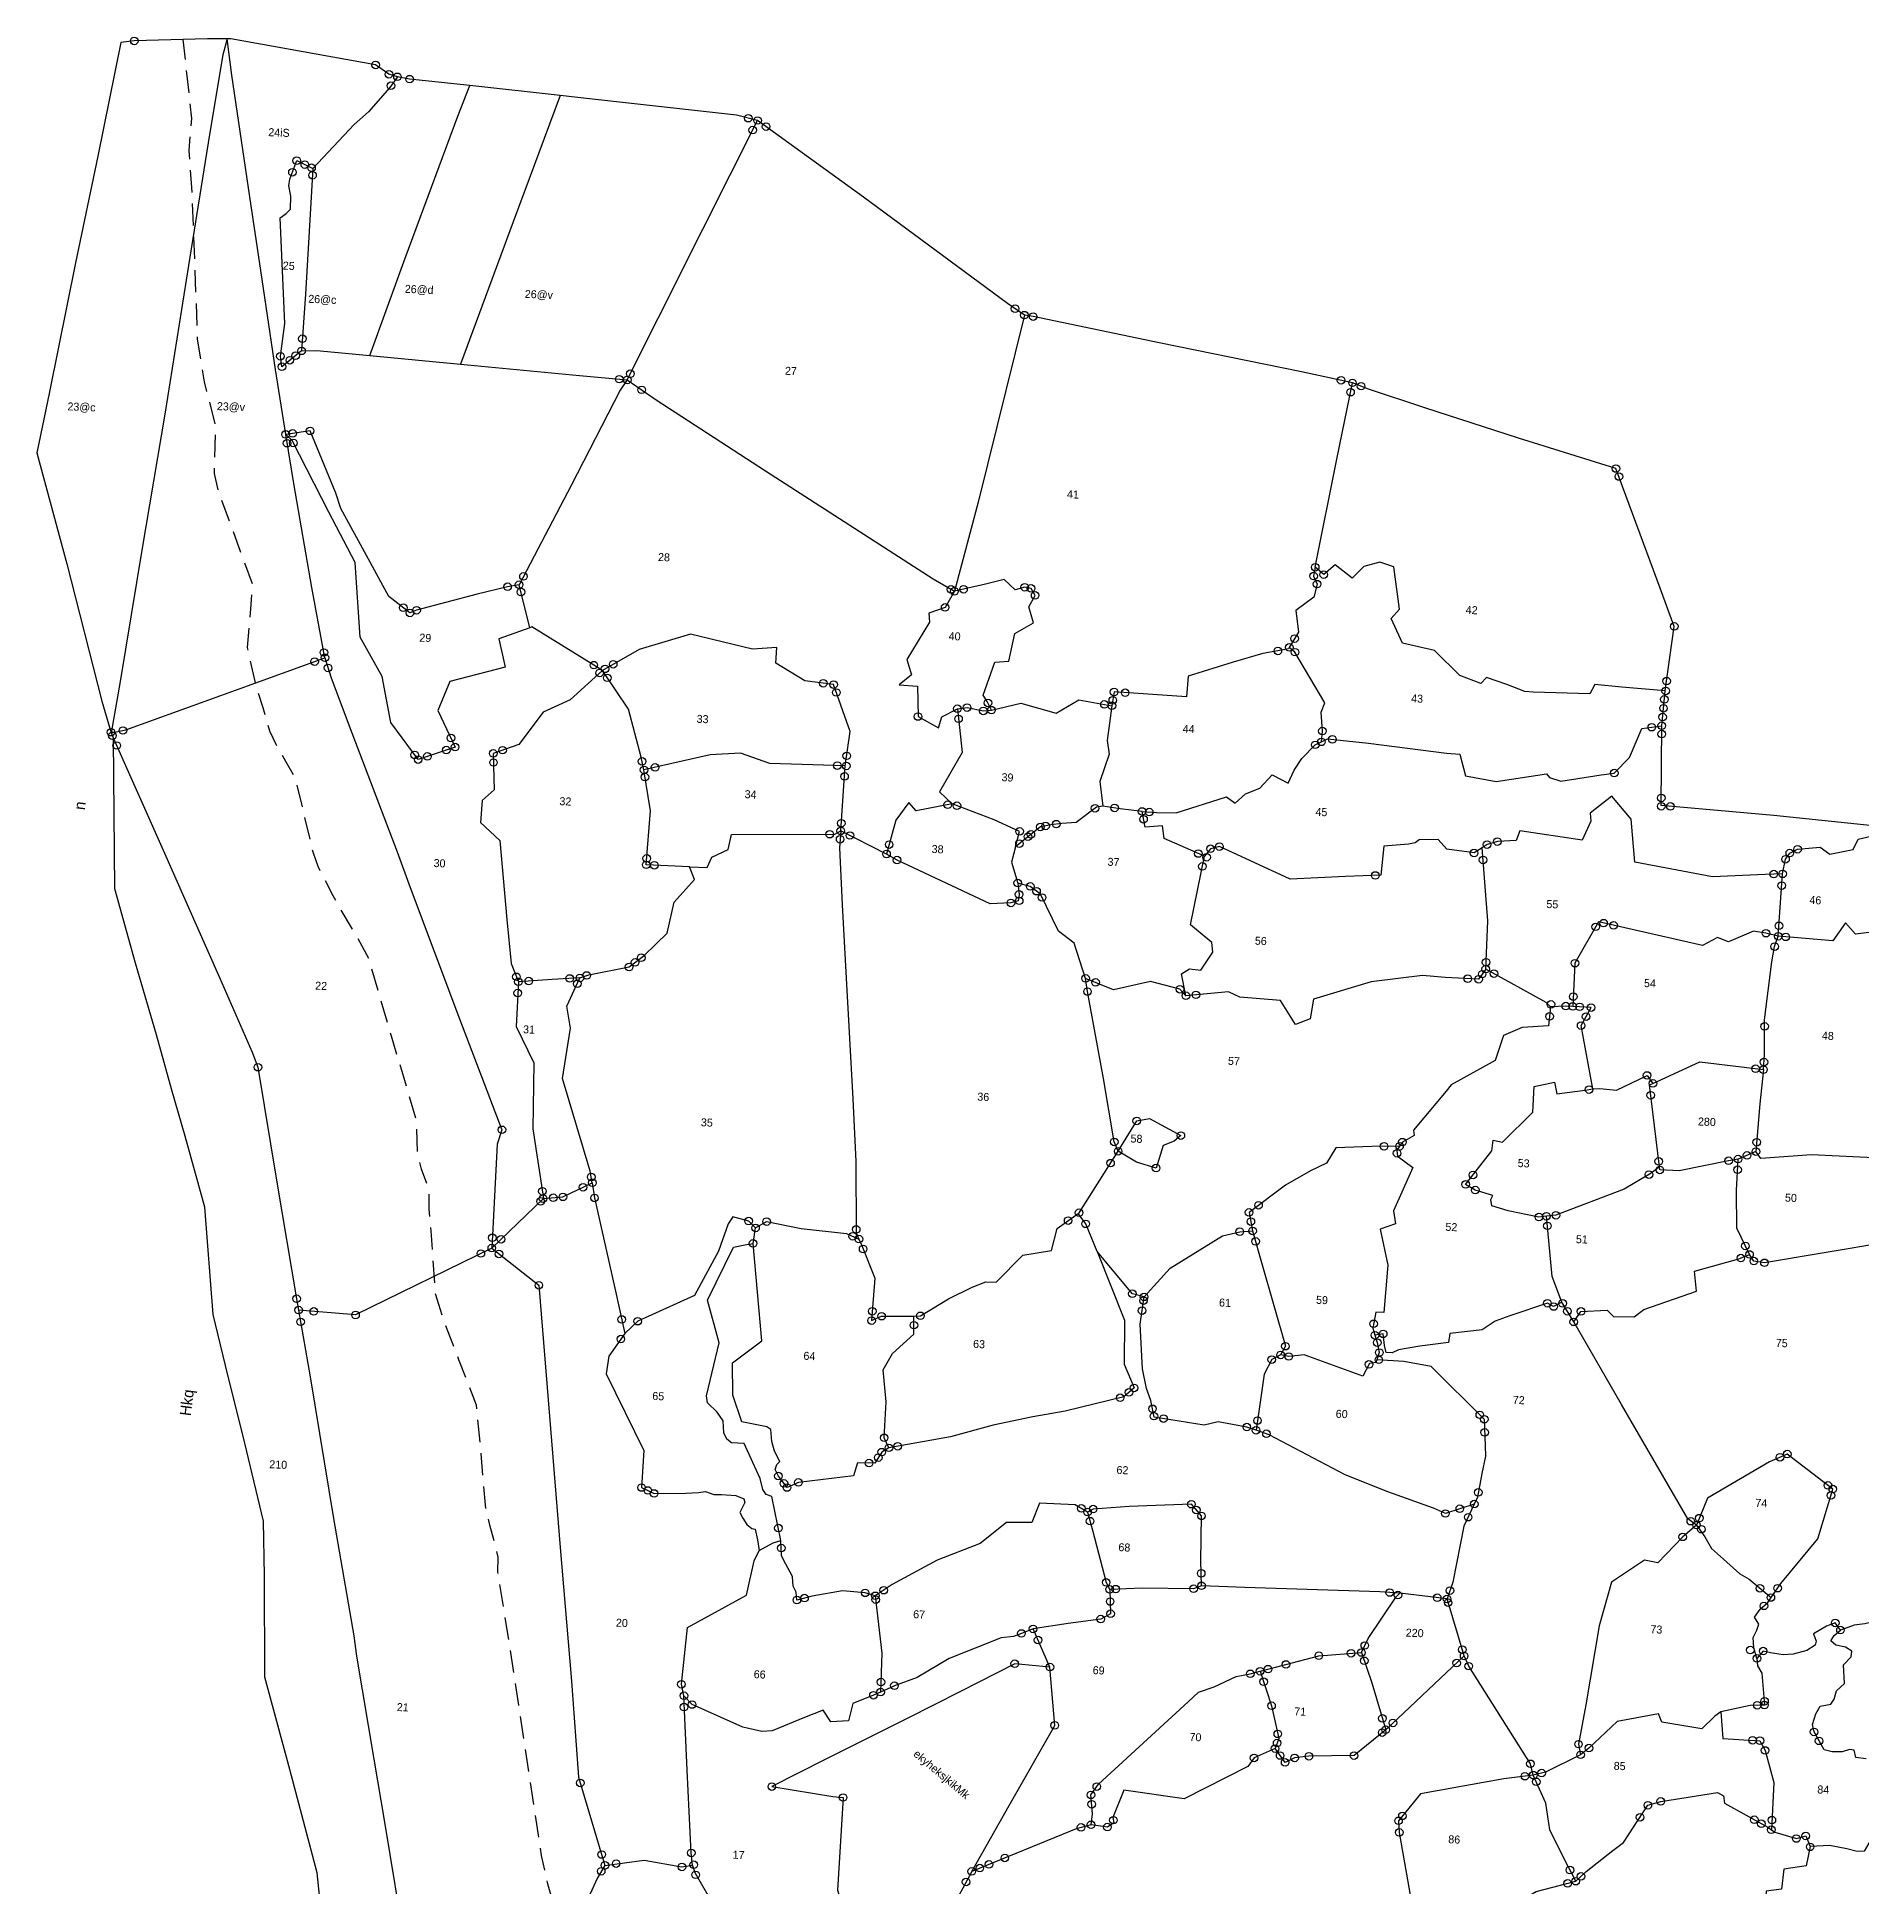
# Model space of a CAD drawing. Header units: metres. Extents: x 260179 to 264429, y 2217036 to 2221297.
# Drawn here: x 260330 to 261928, y 2219672 to 2221292 of the extents above; entities that cross this region are included whole.
import ezdxf
from ezdxf.enums import TextEntityAlignment as Align

# ---------------------------------------------------------------- set-up
doc = ezdxf.new("R2010")
doc.units = ezdxf.units.M
doc.header["$MEASUREMENT"] = 0
doc.linetypes.add('DASHED', pattern=[0.75, 0.5, -0.25])
for name, color, linetype in [('LINE_FOOTPATH', 1, 'DASHED'), ('POLY_PARCEL', 6, 'Continuous'), ('SYM_STONE', 1, 'Continuous'), ('TEXT_MAPIN', 7, 'Continuous'), ('TEXT_MAPOUT', 7, 'Continuous'), ('TEXT_PARCEL', 7, 'Continuous')]:
    doc.layers.add(name, color=color, linetype=linetype)
doc.styles.add('TEXT_MAP', font='', dxfattribs={"height": 2.5})
doc.styles.get('TEXT_MAP').set_extended_font_data('Kruti Dev 050')

# ---------------------------------------------------------------- blocks, each defined once
blk = doc.blocks.new('STONE')
blk.add_circle((0, 0), 0.851)
blk = doc.blocks.new('ERE')
at = {"layer": 'LINE_FOOTPATH', "ltscale": 10, "flags": 128}
blk.add_lwpolyline([(260932.47, 2219269.8), (260926.3, 2219282.54), (260923.73, 2219288.31), (260915.62, 2219300.65), (260911.24, 2219314.33), (260909.62, 2219320.4), (260903.05, 2219353.96), (260900.02, 2219369.42), (260897.12, 2219383.63), (260897.04, 2219387), (260894.87, 2219394.15), (260893.75, 2219397.84), (260892.22, 2219410.12), (260890.7, 2219420.96), (260886.28, 2219431), (260882.4, 2219440.13), (260880.39, 2219445.75), (260878.87, 2219459.71), (260878.22, 2219464.53), (260877.98, 2219468.95), (260876.13, 2219473.44), (260875.09, 2219476.89), (260874.45, 2219484.6), (260868.1, 2219503.06), (260862.29, 2219520.22), (260858.99, 2219525.68), (260853.61, 2219534.03), (260849.99, 2219540.45), (260848.79, 2219543.42), (260846.38, 2219552.01), (260844.01, 2219560.11), (260841.76, 2219563.8), (260839.51, 2219567.33), (260837.82, 2219570.46), (260836.13, 2219575.6), (260834.52, 2219579.94), (260832.03, 2219589.01), (260832.44, 2219598.72), (260832.6, 2219603.14), (260824, 2219624.01), (260822.95, 2219627.78), (260822.79, 2219638.54), (260819.82, 2219648.33), (260817.89, 2219657.81), (260816.69, 2219673.22), (260815.14, 2219691.88), (260814.18, 2219700.15), (260814.5, 2219707.38), (260811.77, 2219725.04)], dxfattribs=at)
at = {"layer": 'POLY_PARCEL', "ltscale": 10, "flags": 128}
for points in [[(260821.66, 2219725.6), (260817.23, 2219725.44), (260800.8, 2219724.23), (260797.79, 2219723.77), (260793.72, 2219698.01), (260789.74, 2219673.81), (260785.13, 2219644.57), (260782.86, 2219630.76), (260790.61, 2219606.07), (260799.83, 2219575.57), (260802.17, 2219568.56)], [(260821.66, 2219725.6), (260820.86, 2219721.94), (260818.59, 2219703.91), (260815.11, 2219674.31), (260811.27, 2219641.15), (260807.36, 2219609.92), (260803.74, 2219580.17), (260802.17, 2219568.56)], [(260860.3, 2219718.68), (260858.35, 2219719.17), (260855.28, 2219721.15), (260822.51, 2219725.64), (260821.66, 2219725.6)], [(260838.58, 2219637.26), (260835.67, 2219651.74), (260831.4, 2219673.89), (260828.28, 2219690.29), (260823.06, 2219717.47), (260821.66, 2219725.6)], [(260860.3, 2219718.68), (260858.67, 2219716.24), (260854.1, 2219710.56), (260851.02, 2219707.56), (260842.18, 2219697.31)], [(260876.65, 2219717.43), (260863.04, 2219718.27), (260860.3, 2219718.68)], [(260856.71, 2219655.76), (260863.78, 2219678.03), (260874.26, 2219710.39), (260876.65, 2219717.43)], [(260897.07, 2219716.04), (260876.65, 2219717.43)], [(260897.07, 2219716.04), (260887.71, 2219687.2), (260877.23, 2219654.69)], [(260941.64, 2219712.29), (260936.82, 2219713.28), (260903.69, 2219715.53), (260897.07, 2219716.04)], [(260914.82, 2219652.75), (260921.2, 2219666.92), (260930.34, 2219687.37), (260941.64, 2219712.29)], [(261003.47, 2219671.1), (260999.58, 2219673.53), (260966.15, 2219696.07), (260941.64, 2219712.29)], [(260841.36, 2219656.19), (260837.09, 2219652.44), (260836.65, 2219654.77), (260837.3, 2219662.18), (260835.26, 2219685.84), (260836.62, 2219686.91), (260837.5, 2219687.94), (260837.5, 2219690.81), (260836.89, 2219693.14), (260837.08, 2219694.63), (260838.47, 2219698.88), (260840.31, 2219698.07), (260842.18, 2219697.31)], [(260842.18, 2219697.31), (260841.67, 2219668.98), (260841.36, 2219656.19)], [(261003.47, 2219671.1), (260994.82, 2219628.62), (260990.35, 2219608.37)], [(261077.84, 2219659.02), (261066.31, 2219661.01), (261033.99, 2219666.19), (261005.44, 2219670.86), (261003.47, 2219671.1)], [(260841.36, 2219656.19), (260844.77, 2219656.4), (260856.71, 2219655.76)], [(260856.71, 2219655.76), (260877.23, 2219654.69)], [(261071.21, 2219617.2), (261075.05, 2219641.7), (261077.84, 2219659.02)], [(261148.91, 2219615.77), (261137.86, 2219642.26), (261115.7, 2219648.15), (261094.33, 2219654.08), (261081.52, 2219657.74), (261077.84, 2219659.02)], [(260877.23, 2219654.69), (260904.04, 2219653.31), (260914.82, 2219652.75)], [(260914.82, 2219652.75), (260913.35, 2219650.41), (260903.21, 2219628.52), (260892.46, 2219605.72)], [(260914.82, 2219652.75), (260921.49, 2219648.58), (260946.75, 2219633.68), (260985.48, 2219610.95), (260990.35, 2219608.37)], [(260892.46, 2219605.72), (260889.89, 2219605.16), (260883.1, 2219603.18), (260869.68, 2219598.99), (260868.21, 2219598.33), (260863.29, 2219601.85), (260858.4, 2219609.99), (260851.67, 2219621.17), (260850.42, 2219624.55), (260844.02, 2219638.29), (260838.58, 2219637.26)], [(260849.53, 2219587.44), (260845.93, 2219603.12), (260840.94, 2219625.84), (260838.58, 2219637.26)], [(260895.29, 2219596.16), (260888.41, 2219593.36), (260890.14, 2219587.07), (260877.79, 2219583.33), (260875.44, 2219576.65), (260879.63, 2219568.63), (260871.45, 2219565.46), (260864.92, 2219573.53), (260862.58, 2219583.82), (260857.27, 2219592.39), (260855.38, 2219609.16), (260849.05, 2219620.24), (260840.1, 2219635.93), (260838.58, 2219637.26)], [(261151.05, 2219592.78), (261141.27, 2219593.2), (261135.16, 2219593.56), (261134.17, 2219591.36), (261121.39, 2219591.22), (261119.47, 2219591.29), (261115.36, 2219592.71), (261110.74, 2219594.05), (261109.54, 2219592.64), (261104.71, 2219594.27), (261098.83, 2219599.68), (261091.52, 2219600.96), (261088.75, 2219606.42), (261090.52, 2219608.62), (261088.89, 2219618.05), (261085.7, 2219618.98), (261082.15, 2219617.84), (261079.59, 2219615.08), (261075.69, 2219617.98), (261073.2, 2219615.64), (261071.21, 2219617.2)], [(261071.21, 2219617.2), (261070.93, 2219615.22), (261071.78, 2219613.44), (261071.21, 2219610.46), (261067.24, 2219607.34), (261068.09, 2219602.45), (261066.14, 2219598.95)], [(261151.05, 2219592.78), (261152.48, 2219607.35), (261148.91, 2219615.77)], [(260999.82, 2219582.03), (260998.77, 2219583.96), (260997.78, 2219585.28), (261000.09, 2219592.81), (261003.29, 2219593.19), (261004.36, 2219599.44), (261008.43, 2219602.08), (261007.27, 2219605.59), (261008.54, 2219608.23), (261007.55, 2219609.77), (261006.12, 2219609.94), (261003.97, 2219609.28), (261001.44, 2219611.48), (260996.98, 2219610.21), (260990.35, 2219608.37)], [(260895.29, 2219596.16), (260892.46, 2219605.72)], [(260990.35, 2219608.37), (260988.43, 2219604.68), (260984.8, 2219603.25), (260985.07, 2219601.22), (260980.34, 2219592.59), (260981.49, 2219589.18), (260978.85, 2219586.87), (260982.98, 2219586.71), (260983.37, 2219579.89), (260988.1, 2219577.58), (260988.76, 2219580.05), (260992.16, 2219582.02)], [(261066.14, 2219598.95), (261065.96, 2219598.62), (261063.62, 2219598.05), (261060.28, 2219597.34), (261053.71, 2219595.07), (261043.7, 2219591.53), (261043.49, 2219586.85), (261027.2, 2219587.27), (261026.84, 2219584.15)], [(261074.28, 2219578.04), (261074.38, 2219580.48), (261073.93, 2219584.74), (261074.64, 2219586.81), (261067.48, 2219597.94), (261066.14, 2219598.95)], [(260912, 2219587.25), (260895.73, 2219596.34), (260895.29, 2219596.16)], [(260967.49, 2219568.11), (260968.26, 2219575.86), (260964.09, 2219586.26), (260957.63, 2219586.83), (260950.88, 2219590.56), (260950.95, 2219594.08), (260945.57, 2219593.43), (260931.49, 2219596.23), (260920.04, 2219592.28), (260912, 2219587.25)], [(261150.6, 2219584.9), (261151.05, 2219592.78)], [(260802.17, 2219568.56), (260805.49, 2219569.34), (260829.94, 2219579.42), (260849.53, 2219587.44)], [(260849.53, 2219587.44), (260851.15, 2219582.97), (260856.3, 2219570.83), (260867.6, 2219544.56), (260870.89, 2219536.62), (260883.18, 2219507.59), (260893.79, 2219483.07), (260892.86, 2219479.82), (260892.65, 2219456.39)], [(260912, 2219587.25), (260905.02, 2219580.31), (260899.06, 2219577.28), (260893.94, 2219569.79), (260888.27, 2219567.57), (260888.84, 2219559.39), (260886.25, 2219556.88), (260886.04, 2219551.93), (260890.56, 2219548.06), (260892.93, 2219530.34), (260894.3, 2219520.51), (260896.08, 2219516.48)], [(260922.27, 2219565.27), (260921.55, 2219568.11), (260918.21, 2219578.75), (260912, 2219587.25)], [(260999.82, 2219582.03), (261006.38, 2219583.86), (261014.41, 2219581.95), (261019.38, 2219585.21), (261026.84, 2219584.15)], [(261074.28, 2219578.04), (261075.64, 2219578.78), (261084.83, 2219578.19), (261102.52, 2219576.72), (261105.5, 2219576.58), (261106.98, 2219571.75), (261113.93, 2219570.81), (261125.19, 2219572.99), (261125.84, 2219572.17), (261128.43, 2219571.46), (261137.43, 2219573.29), (261140.38, 2219573.82), (261143.68, 2219577.47), (261146.16, 2219584.07), (261150.6, 2219584.9)], [(261204.74, 2219563.75), (261200.46, 2219564.33), (261176.66, 2219565.82), (261151.25, 2219566.96), (261150.6, 2219584.9)], [(260992.16, 2219582.02), (260993.65, 2219572.21), (260988.93, 2219563.21), (260991.88, 2219560.58)], [(260992.16, 2219582.02), (260994.32, 2219582.36), (260998, 2219581.76), (260999.82, 2219582.03)], [(261026.84, 2219584.15), (261026.13, 2219576.34), (261026.7, 2219573.29), (261024.85, 2219567.04), (261025.78, 2219561.5)], [(261034.62, 2219560.69), (261037.86, 2219560.58), (261042.28, 2219560.69), (261053.5, 2219564.79), (261055.5, 2219563.44), (261057.74, 2219565.62), (261060.87, 2219567.03), (261063.52, 2219570.15), (261067.23, 2219568.44), (261068.41, 2219571.45), (261070, 2219574.1), (261072.93, 2219577.31), (261074.28, 2219578.04)], [(260802.17, 2219568.56), (260802.81, 2219567.26)], [(260967.49, 2219568.11), (260950.51, 2219567.96), (260943.83, 2219569.95), (260937.01, 2219569.31), (260922.27, 2219565.27)], [(260967.1, 2219553.46), (260967.49, 2219568.11)], [(261179.17, 2219552.77), (261175.24, 2219552.49), (261163.45, 2219551.43), (261145.82, 2219553.96), (261144.64, 2219563.62), (261140.02, 2219568.59), (261135.37, 2219564.59), (261135.6, 2219562.76), (261133.83, 2219558.46), (261119.69, 2219559.94), (261118.95, 2219557.7), (261114.76, 2219557.29), (261112.47, 2219556.52), (261111.4, 2219555.77)], [(260862.87, 2219290.82), (260861.87, 2219297.16), (260859.33, 2219314.31), (260852.22, 2219337.31), (260845.74, 2219357.8), (260844.67, 2219380.55), (260843.94, 2219392.83), (260839, 2219410.19), (260833.95, 2219427.47), (260830.68, 2219438.82), (260827.74, 2219462.84), (260822.66, 2219478.59), (260819.24, 2219488.85), (260815.23, 2219501.13), (260809.88, 2219517.01), (260804.53, 2219533.54), (260802.81, 2219567.26)], [(260802.81, 2219567.26), (260815.36, 2219542.03), (260823.14, 2219526.21), (260828.88, 2219514.6), (260836.91, 2219498.11), (260838.38, 2219494.81), (260843.72, 2219469.18), (260849.26, 2219443.15), (260849.82, 2219440.63)], [(260933.42, 2219543.91), (260923.72, 2219543.98), (260924.13, 2219556.13), (260922.27, 2219565.27)], [(261179.17, 2219552.77), (261179.69, 2219556.07), (261180.59, 2219557.5), (261182.3, 2219558.44), (261187.36, 2219559.09), (261189.63, 2219557.66), (261194.82, 2219558.89), (261195.79, 2219561.29), (261202.27, 2219563.04), (261204.74, 2219563.75)], [(260991.88, 2219560.58), (260983.82, 2219558.66), (260982.11, 2219560.51), (260979.41, 2219556.39), (260977.61, 2219548.7)], [(261006.51, 2219551.56), (261007.3, 2219555.04), (261001.48, 2219557.38), (260991.88, 2219560.58)], [(261025.78, 2219561.5), (261024.36, 2219561.22), (261019.95, 2219557.6), (261016.68, 2219557.24), (261014.27, 2219556.82), (261011.92, 2219556.25), (261009.86, 2219554.47), (261006.51, 2219551.56)], [(261034.62, 2219560.69), (261029.67, 2219561.11), (261025.78, 2219561.5)], [(261049.06, 2219551.21), (261044.76, 2219552.92), (261039.87, 2219554.8), (261039.34, 2219557.63), (261035.44, 2219557.22), (261034.62, 2219560.69)], [(261111.4, 2219555.77), (261109.64, 2219554.52), (261103.51, 2219555.11), (261101.44, 2219557.23), (261097.2, 2219556.99), (261096.29, 2219556.23), (261094.81, 2219555.87), (261089.27, 2219555.23), (261088.92, 2219548.63), (261080.96, 2219547.98), (261068.55, 2219546.92), (261052.34, 2219553.52), (261050.36, 2219552.98), (261049.06, 2219551.21)], [(261113.36, 2219528.55), (261113.36, 2219539.39), (261111.4, 2219555.77)], [(260933.42, 2219543.91), (260937.4, 2219543.99), (260938.36, 2219546.31), (260941.98, 2219548.22), (260942.59, 2219551.64), (260965.83, 2219552.66), (260967.1, 2219553.46)], [(260967.1, 2219553.46), (260966.99, 2219549.66), (260968.15, 2219536.89), (260969.72, 2219520.44), (260972.35, 2219493.34), (260973.65, 2219479.28), (260974.4, 2219463.31), (260975.08, 2219461.91)], [(260977.61, 2219548.7), (260967.1, 2219553.46)], [(261006.51, 2219551.56), (261005.77, 2219548.05), (261007.37, 2219543.43)], [(261046.23, 2219519.71), (261045.04, 2219524.57), (261046.8, 2219525.82), (261049.34, 2219525.59), (261051.84, 2219529.77), (261051.55, 2219531.92), (261046.61, 2219535.65), (261049.06, 2219551.21)], [(261178.78, 2219538.71), (261179.17, 2219552.77)], [(261007.37, 2219543.43), (261007.77, 2219540.88), (261007.66, 2219539.43), (261006.02, 2219538.9), (261001.38, 2219538.49), (260980.04, 2219547.43), (260977.61, 2219548.7)], [(261217.06, 2219550.44), (261214.53, 2219548.95), (261211.23, 2219547.33), (261201.37, 2219544.09), (261201.57, 2219540.79), (261196.12, 2219539.94), (261193.79, 2219542.34), (261191.13, 2219538.2), (261178.78, 2219538.71)], [(260909.88, 2219517.93), (260911.86, 2219518.75), (260920.82, 2219520.86), (260924.1, 2219523.6), (260929.08, 2219528.85), (260930.31, 2219535.88), (260934.72, 2219541.18), (260933.42, 2219543.91)], [(261023.54, 2219522.64), (261020.65, 2219530.42), (261016.98, 2219533.03), (261012.59, 2219541.14), (261010.23, 2219542.78), (261007.37, 2219543.43)], [(261178.78, 2219538.71), (261175.98, 2219539.28), (261173.17, 2219539.61), (261167.67, 2219536.99), (261165.12, 2219537.84), (261161.85, 2219535.88), (261138.27, 2219540.2), (261133.36, 2219530.72), (261133.27, 2219520.98)], [(261176.73, 2219508.59), (261176.83, 2219512.02), (261176.51, 2219519.8), (261177.62, 2219532.88), (261178.08, 2219536.34), (261178.78, 2219538.71)], [(261113.36, 2219528.55), (261111.85, 2219526.19), (261104.33, 2219526.26), (261099.23, 2219526.52), (261087.74, 2219524.56), (261074.91, 2219520.12), (261074.4, 2219515.71)], [(261128.3, 2219520.67), (261127.23, 2219521.62), (261113.36, 2219528.55)], [(261032.49, 2219484.12), (261031.53, 2219486.17), (261028.52, 2219500.3), (261024.08, 2219519.69), (261023.54, 2219522.64)], [(261046.23, 2219519.71), (261044.83, 2219521.09), (261038.16, 2219522.53), (261029.93, 2219520.37), (261023.54, 2219522.64)], [(260909.88, 2219517.93), (260903.63, 2219517.35), (260896.08, 2219516.48)], [(260914.62, 2219472.02), (260914.04, 2219474.6), (260906.93, 2219495.19), (260908.23, 2219506.59), (260907.22, 2219511.47), (260909.88, 2219517.93)], [(261074.4, 2219515.71), (261071.14, 2219514.28), (261067.51, 2219519.54), (261058.4, 2219519.93), (261055.74, 2219520.95), (261046.23, 2219519.71)], [(261128.3, 2219520.67), (261128.02, 2219516.36), (261122.11, 2219515.74), (261117.97, 2219513.81), (261116.38, 2219508.08), (261106.69, 2219502.23), (261105.61, 2219500.76), (261098.63, 2219491.68), (261098.85, 2219490.49), (261096.28, 2219488.87), (261095.68, 2219487.9)], [(261133.27, 2219520.98), (261131.71, 2219521.01), (261128.3, 2219520.67)], [(261138.6, 2219502.66), (261135.34, 2219516.76), (261137.39, 2219520.9), (261134.83, 2219520.96), (261133.27, 2219520.98)], [(260896.08, 2219516.48), (260896.02, 2219506.38), (260900.33, 2219498.42), (260900.76, 2219483.57), (260903.8, 2219468.02)], [(261152.03, 2219504.46), (261162.34, 2219509.72), (261176.73, 2219508.59)], [(261138.6, 2219502.66), (261140.13, 2219502.78), (261143.88, 2219502.55), (261150.64, 2219506.18), (261152.03, 2219504.46)], [(261176.73, 2219508.59), (261176.26, 2219500.86), (261175.82, 2219490.1)], [(261129.36, 2219473.59), (261127.68, 2219473.34), (261120.7, 2219474.47), (261116.95, 2219475.44), (261116.67, 2219476.85), (261117.12, 2219477.76), (261113.11, 2219478.79), (261110.9, 2219479.98), (261116.46, 2219487.75), (261116.69, 2219490.14), (261118.81, 2219489.82), (261125.29, 2219496.86), (261125.4, 2219502.65), (261129.89, 2219503.78), (261130.51, 2219501.17), (261136.89, 2219502.27), (261138.6, 2219502.66)], [(261154.28, 2219485.76), (261151.27, 2219504.07), (261152.03, 2219504.46)], [(261222.98, 2219497.62), (261218.48, 2219498.46), (261204.51, 2219493.97), (261203.89, 2219489.82), (261188.37, 2219489.94), (261177, 2219488.59), (261175.82, 2219490.1)], [(261175.82, 2219490.1), (261171.89, 2219488.25)], [(261095.68, 2219487.9), (261089.45, 2219487.63), (261081.37, 2219486.96), (261079.41, 2219483.42), (261075.87, 2219481.54), (261070.44, 2219478.08), (261062.5, 2219471.63), (261063.47, 2219467.49)], [(261095.68, 2219487.9), (261095.09, 2219486.94), (261095.31, 2219485.69), (261098.84, 2219483.25), (261094.97, 2219473.32), (261095.54, 2219470.48), (261092.13, 2219469.07), (261094.18, 2219461.06), (261093.72, 2219450.4), (261091.96, 2219450.4), (261091.4, 2219446.82), (261091.96, 2219445.21)], [(261154.28, 2219485.76), (261152.5, 2219484.23), (261146.54, 2219480.43), (261131.49, 2219473.9), (261129.36, 2219473.59)], [(261171.89, 2219488.25), (261169.76, 2219487.8), (261158.73, 2219485.06), (261154.4, 2219485.06), (261154.28, 2219485.76)], [(261175.36, 2219466.93), (261172.26, 2219472.69), (261171.84, 2219481.16), (261171.89, 2219488.25)], [(261024.09, 2219469.77), (261024.29, 2219469.92), (261032.49, 2219484.12)], [(261133.65, 2219454.42), (261131.21, 2219460.13), (261130.13, 2219468.08), (261129.36, 2219473.59)], [(261233.29, 2219475.39), (261231.73, 2219474.09), (261228.12, 2219471.05), (261227.23, 2219471), (261226.01, 2219471.99), (261222.41, 2219469.32), (261221, 2219468.57), (261219.78, 2219469.04), (261217.35, 2219468.48), (261214.3, 2219467.92), (261211.94, 2219467.78), (261209.55, 2219468.34), (261206.51, 2219468.99), (261204.96, 2219470.72), (261178.8, 2219465.2), (261176.39, 2219465.48), (261175.36, 2219466.93)], [(260903.8, 2219468.02), (260892.65, 2219456.39)], [(260903.8, 2219468.02), (260908.15, 2219468.58), (260914.62, 2219472.02)], [(260914.62, 2219472.02), (260915.25, 2219468.63), (260920.71, 2219448.57), (260923.34, 2219438.48)], [(260988.16, 2219445.1), (260989.62, 2219445.26), (260995.79, 2219449.31), (261000.96, 2219452.2), (261004.03, 2219453.5), (261006.35, 2219453.57), (261012.09, 2219459.85), (261018.45, 2219461.21), (261019.54, 2219466.2), (261024.09, 2219469.77)], [(261028.73, 2219461.39), (261025.88, 2219467.49), (261024.09, 2219469.77)], [(260951.73, 2219463.42), (260950.12, 2219464.9), (260946.55, 2219465.7), (260945.55, 2219464.09), (260943.6, 2219457.85), (260938.62, 2219447.7), (260926.15, 2219441.35), (260923.34, 2219438.48)], [(260951.73, 2219463.42), (260954.15, 2219464.97), (260961.97, 2219463.77), (260972.24, 2219463.07), (260975.08, 2219461.91)], [(261039.69, 2219451.64), (261045.26, 2219458.33), (261056.71, 2219466.07), (261060.57, 2219467.2), (261063.47, 2219467.49)], [(261063.47, 2219467.49), (261065.97, 2219459.94), (261071.93, 2219441.9), (261070.92, 2219439.9)], [(261136.49, 2219450.11), (261138.03, 2219452.53), (261143.89, 2219453.06), (261145.42, 2219451.67), (261150.01, 2219451.8), (261152.14, 2219453.59), (261163.79, 2219458.18), (261163.12, 2219462.64), (261172.98, 2219465.83), (261175.36, 2219466.93)], [(260960.41, 2219393.47), (260957.93, 2219403.27), (260956.65, 2219403.6), (260955.82, 2219404.76), (260955.15, 2219407.18), (260953.35, 2219410.73), (260951.26, 2219414.9), (260948.37, 2219414.9), (260947.3, 2219415.7), (260946.55, 2219417.08), (260946.29, 2219419.76), (260944.87, 2219421.64), (260942.59, 2219423.66), (260942.32, 2219425.27), (260944.67, 2219437.29), (260941.65, 2219446.76), (260946.96, 2219458.92), (260949.51, 2219459.52), (260951.33, 2219459.93)], [(260983.79, 2219415.29), (260982.23, 2219414.25), (260980.77, 2219411.7), (260976.91, 2219411.6), (260976.13, 2219408.63), (260963.77, 2219406.65), (260961.27, 2219405.4), (260959.23, 2219407.9), (260958.45, 2219409.36), (260958.76, 2219410.45), (260959.39, 2219411.18), (260958.14, 2219413.47), (260957.41, 2219415.56), (260957.1, 2219418.32), (260956.13, 2219418.82), (260950.5, 2219419.71), (260948.2, 2219425.65), (260947.84, 2219432.89), (260954.25, 2219438.1), (260951.33, 2219459.93)], [(260951.33, 2219459.93), (260951.73, 2219463.42)], [(260975.08, 2219461.91), (260975.76, 2219460.51), (260978.98, 2219453.27), (260978.7, 2219443.71), (260980.89, 2219444.8), (260988.16, 2219445.1)], [(261028.73, 2219461.39), (261035.51, 2219446.2), (261035.89, 2219436.34), (261038.31, 2219431.08), (261036.1, 2219428.97), (261023.04, 2219425.18), (261015.87, 2219423.6), (261007.02, 2219421.39), (260997.54, 2219418.34), (260983.79, 2219415.29)], [(261039.69, 2219451.64), (261037.05, 2219452.23), (261028.73, 2219461.39)], [(260892.65, 2219456.39), (260862.66, 2219440.06), (260849.82, 2219440.63)], [(260892.65, 2219456.39), (260903.57, 2219448.48), (260907.23, 2219419.15), (260910.86, 2219389.73), (260914.69, 2219359.85), (260917.18, 2219338.35), (260923.94, 2219318.77)], [(261066.15, 2219422.72), (261064.03, 2219423.36), (261057.52, 2219424.3), (261054.39, 2219423.4), (261043.12, 2219424.7), (261042.21, 2219428.45), (261041.13, 2219431.06), (261040.05, 2219435.48), (261039.07, 2219445.45), (261039.69, 2219451.64)], [(261133.65, 2219454.42), (261131.84, 2219453.37), (261130.4, 2219454.05), (261122.05, 2219450.84), (261118.84, 2219449.49), (261115.97, 2219447.47), (261108.79, 2219446.29), (261108.54, 2219444.26), (261102.12, 2219443.17), (261097.37, 2219442.19), (261095.96, 2219441.4), (261094.62, 2219441.45), (261094.21, 2219442.98), (261093.79, 2219445.6), (261091.96, 2219445.21)], [(261136.49, 2219450.11), (261133.65, 2219454.42)], [(261166.02, 2219405.61), (261163.98, 2219406.95), (261148.01, 2219432.02), (261136.49, 2219450.11)], [(260983.79, 2219415.29), (260982.63, 2219417.5), (260982.74, 2219425.6), (260981.79, 2219432.76), (260983.69, 2219436.55), (260988.32, 2219441.08), (260988.16, 2219445.1)], [(261091.96, 2219445.21), (261092.53, 2219443.59), (261093.1, 2219441.38), (261092.61, 2219439.74)], [(260849.82, 2219440.63), (260853.07, 2219425.73), (260859.65, 2219394.1), (260865.33, 2219367.94), (260866.13, 2219363.4), (260871.01, 2219340.45), (260874.02, 2219326.36), (260879.96, 2219297.93), (260881.31, 2219291.62)], [(261070.92, 2219439.9), (261068.99, 2219438.77), (261067.45, 2219435.43), (261066.15, 2219422.72)], [(261092.61, 2219439.74), (261092.42, 2219439.11), (261091, 2219438.82), (261089.63, 2219435.87), (261076.23, 2219440.13), (261072.79, 2219439.62), (261070.92, 2219439.9)], [(261104.86, 2219438.75), (261098.68, 2219439.61), (261092.61, 2219439.74)], [(260923.34, 2219438.48), (260919.97, 2219433.23), (260919.57, 2219429.26), (260928.71, 2219412.34), (260928.57, 2219404.01), (260931.46, 2219402.8), (260938.56, 2219403.13), (260941.45, 2219403.46), (260943, 2219403.73), (260944.88, 2219403.13), (260946.63, 2219403.19), (260949.86, 2219403.13), (260951.67, 2219402.46), (260951.94, 2219401.65), (260951.34, 2219400.24), (260950.87, 2219399.37), (260951.6, 2219398.09), (260952.61, 2219396.68), (260953.76, 2219395.87), (260954.5, 2219395.74), (260955.1, 2219393.39), (260955.63, 2219390.99)], [(261104.86, 2219438.75), (261117.31, 2219427.39), (261117.75, 2219421.45), (261117.93, 2219419.06), (261117.31, 2219415.17), (261116.51, 2219409.77), (261115.87, 2219408.22)], [(261115.87, 2219408.22), (261109.48, 2219405.83), (261106.73, 2219406.89), (261096.36, 2219410.17), (261086.62, 2219413.53), (261069.16, 2219421.86), (261066.15, 2219422.72)], [(261183.46, 2219390.02), (261185.54, 2219393.3), (261193.39, 2219403.68), (261196.31, 2219415.02), (261185.74, 2219422.43), (261181.84, 2219420.51), (261168.21, 2219411.75), (261166.02, 2219405.61)], [(261115.87, 2219408.22), (261113.76, 2219403.13), (261111.81, 2219390.47), (261110.67, 2219386.64)], [(261166.02, 2219405.61), (261163.05, 2219402.84), (261157.67, 2219396.73), (261154.64, 2219397.22), (261147.47, 2219391.97), (261145.12, 2219382.02), (261142.83, 2219364.17), (261141.59, 2219355.27), (261142.15, 2219352.89)], [(261166.02, 2219405.61), (261168.03, 2219403.07), (261169.58, 2219400.48), (261172.42, 2219398.19), (261176.19, 2219395.04), (261178.36, 2219393.99), (261183.46, 2219390.02)], [(261029.05, 2219402.75), (261026.22, 2219404.27), (261018.18, 2219404.27), (261016.62, 2219399.86), (261010.9, 2219399.64), (261005.25, 2219394.65), (260995.69, 2219390.52), (260985.84, 2219384.59), (260982.14, 2219381.91)], [(261055.36, 2219387.27), (261054.98, 2219392.84), (261054.69, 2219402.97), (261052.3, 2219405.5), (261038.32, 2219404.42), (261030.28, 2219403.48), (261029.05, 2219402.75)], [(261029.05, 2219402.75), (261030.35, 2219398.7), (261033.9, 2219387.12), (261034.76, 2219385.59)], [(260955.63, 2219390.99), (260958.72, 2219392.87), (260960.41, 2219393.47)], [(260982.14, 2219381.91), (260979.84, 2219382.47), (260974.7, 2219382.68), (260967.97, 2219381.24), (260964.56, 2219380.22), (260964.34, 2219381.96), (260963.62, 2219383.26), (260963.33, 2219385.43), (260961.74, 2219388.18), (260960.72, 2219389.99), (260960.41, 2219393.47)], [(260940.08, 2219357.63), (260939.4, 2219360.18), (260940.27, 2219373.01), (260953.21, 2219380.84), (260954.62, 2219388.63), (260955.63, 2219390.99)], [(261180.87, 2219376.24), (261180.1, 2219378.59), (261179.85, 2219380.88), (261180.59, 2219382.55), (261180.96, 2219383.97), (261179.91, 2219385.45), (261181.15, 2219387.31), (261182.76, 2219388.91), (261183.46, 2219390.02)], [(261231.65, 2219384.56), (261229.7, 2219386.43), (261225.3, 2219388.87), (261220.26, 2219388.62), (261215.05, 2219392.93), (261212.69, 2219390.98), (261210.98, 2219389.76), (261210.17, 2219387.32), (261207.89, 2219385.94), (261204.8, 2219385.04), (261202.44, 2219384.64), (261199.37, 2219383.41)], [(261034.76, 2219385.59), (261035.2, 2219380.13), (261033.02, 2219378.83), (261025.75, 2219377.52), (261017.92, 2219375.97)], [(261055.36, 2219387.27), (261053.62, 2219386.53), (261042.13, 2219386.15), (261034.76, 2219385.59)], [(261099.98, 2219387.51), (261095.47, 2219387.57), (261065.12, 2219387.27), (261055.36, 2219387.27)], [(261091.93, 2219373.79), (261093.3, 2219377), (261099.22, 2219386.61), (261099.98, 2219387.51)], [(261110.67, 2219386.64), (261099.98, 2219387.51)], [(261115.05, 2219373.99), (261110.67, 2219386.64)], [(261199.37, 2219383.41), (261198.15, 2219384.95), (261196.18, 2219384.16), (261193.36, 2219382.3), (261194, 2219380.65), (261193.84, 2219379.75), (261191.98, 2219378.47), (261188.95, 2219377.57), (261186.72, 2219377.3), (261183.9, 2219377.62), (261182.2, 2219377.94), (261180.87, 2219376.24)], [(260982.14, 2219381.91), (260984.19, 2219369.08), (260984.26, 2219360.34)], [(261206.41, 2219354.69), (261204.02, 2219354.91), (261203.6, 2219356.55), (261202.53, 2219356.66), (261200.94, 2219356.02), (261198.7, 2219355.97), (261196.84, 2219356.34), (261194.42, 2219360.25), (261194, 2219361.95), (261194.64, 2219364.34), (261195.54, 2219366.1), (261197.88, 2219366.68), (261198.63, 2219367.8), (261199.05, 2219369.71), (261200.81, 2219371.41), (261200.38, 2219375.6), (261202.03, 2219377.46), (261202.13, 2219378.79), (261200.7, 2219379.59), (261198.47, 2219379.96), (261197.3, 2219380.86), (261197.99, 2219382.09), (261199.37, 2219383.41)], [(261017.92, 2219375.97), (261015.34, 2219374.84), (261013.6, 2219374.09), (261010.8, 2219373.66), (260999.31, 2219368.5), (260992.32, 2219363.94), (260987.28, 2219361.89), (260984.26, 2219360.34)], [(261022.08, 2219367.55), (261017.92, 2219375.97)], [(261069.32, 2219368.62), (261075.07, 2219370.39), (261082.39, 2219372.68), (261091.93, 2219373.79)], [(261091.93, 2219373.79), (261094.55, 2219367.05), (261098.12, 2219356.68)], [(261115.05, 2219373.99), (261098.12, 2219356.68)], [(261131.73, 2219347.88), (261130.96, 2219350.4), (261116.18, 2219371.75), (261115.05, 2219373.99)], [(261180.87, 2219376.24), (261181.08, 2219374.6), (261182.14, 2219372.95), (261182.99, 2219365.83), (261179.8, 2219365.62), (261173.23, 2219363.88)], [(261032.82, 2219332.51), (261033.02, 2219335.02), (261032.5, 2219339.23), (261034.13, 2219341.74), (261053.5, 2219361.1), (261055.7, 2219363.37), (261059.17, 2219364.7), (261063.98, 2219367.21), (261067.16, 2219367.95), (261069.32, 2219368.62)], [(261069.32, 2219368.62), (261072.24, 2219360.97), (261074.18, 2219353.67), (261073.44, 2219351.38)], [(261022.08, 2219367.55), (261014.13, 2219367.97), (261002.22, 2219361.21), (260990.64, 2219354.71), (260972.44, 2219344.63), (260960.71, 2219338.05), (260974.54, 2219336.44), (260976.83, 2219336.28), (260976.46, 2219315.4), (260979.92, 2219305.79), (260996.3, 2219300.07)], [(261006.43, 2219320.9), (261014.23, 2219336.07), (261023.69, 2219354.51), (261022.08, 2219367.55)], [(260984.26, 2219360.34), (260982.68, 2219359.54), (260978.09, 2219357.49), (260977.34, 2219353.58), (260973.36, 2219353.2), (260971.5, 2219355.75), (260967.4, 2219353.89), (260960.27, 2219350.58), (260957.97, 2219350.33), (260953.62, 2219351.13), (260942, 2219355.73), (260940.08, 2219357.63)], [(261173.23, 2219363.88), (261171.94, 2219362.88), (261169.15, 2219359.9), (261160.14, 2219361.02), (261159.27, 2219362.82), (261150.06, 2219360.7), (261143.98, 2219354.5), (261142.15, 2219352.89)], [(261173.23, 2219363.88), (261173.98, 2219357.88), (261182.32, 2219357.78), (261183.57, 2219355.63), (261185.86, 2219348.51), (261185.74, 2219337.87)], [(260943.63, 2219319.68), (260943.23, 2219322.37), (260941.55, 2219340.91), (260940.08, 2219357.63)], [(261098.12, 2219356.68), (261091.25, 2219350.55), (261081.11, 2219349.98), (261077.91, 2219349.46), (261075.83, 2219348.37), (261073.44, 2219351.38)], [(261142.15, 2219352.89), (261134.42, 2219348.67), (261131.73, 2219347.88)], [(261073.44, 2219351.38), (261068.81, 2219349.09), (261067.46, 2219347.07), (261053.5, 2219339.22), (261039.88, 2219340.63), (261037.65, 2219334.38), (261037.91, 2219333.13), (261036.51, 2219332.15), (261032.82, 2219332.51)], [(261131.73, 2219347.88), (261125.14, 2219346.76), (261106.57, 2219342.64), (261101.87, 2219336.33), (261102.15, 2219333.74), (261105.37, 2219318.93), (261105.37, 2219316.8)], [(261142.27, 2219324.45), (261139.47, 2219329.37), (261135.99, 2219335.74), (261134.8, 2219341.67), (261131.73, 2219347.88)], [(261142.27, 2219324.45), (261144.51, 2219326.72), (261150.28, 2219331.73), (261152.67, 2219333.6), (261157.76, 2219342.2), (261160.61, 2219343.18), (261173.27, 2219345.72), (261174.69, 2219345.05), (261174.99, 2219343.4), (261184.92, 2219338.39), (261185.74, 2219337.87)], [(261221.3, 2219341.23), (261210.67, 2219341.28), (261206.79, 2219333.95), (261205.25, 2219333.8), (261202.85, 2219334.33), (261198.97, 2219334.86), (261196.1, 2219334.59), (261194.61, 2219334.44)], [(261185.74, 2219337.87), (261186.57, 2219337.34), (261191.44, 2219336.14), (261193.53, 2219336.82), (261194.61, 2219334.44)], [(261032.82, 2219332.51), (261029.49, 2219331.47), (261006.43, 2219320.9)], [(261194.61, 2219334.44), (261193.91, 2219330.08), (261188.89, 2219329.11), (261188.59, 2219324.62), (261185.15, 2219324.02), (261185.07, 2219319.61), (261180.28, 2219317.59), (261178.85, 2219314.67)], [(261132.38, 2219308.31), (261130, 2219319.52), (261133.48, 2219321.74), (261142.27, 2219324.45)], [(260923.94, 2219318.77), (260922.4, 2219315.86), (260920.83, 2219312.11)], [(260923.94, 2219318.77), (260932.68, 2219320.29), (260941.28, 2219319.14), (260943.63, 2219319.68)], [(260966.94, 2219289.01), (260964.63, 2219292.21), (260961.08, 2219297.04), (260956.38, 2219301.67), (260952.23, 2219305.41), (260944.36, 2219317.78), (260943.63, 2219319.68)], [(261006.43, 2219320.9), (260996.3, 2219300.07)]]:
    blk.add_lwpolyline(points, dxfattribs=at)
blk.add_lwpolyline([(261032.49, 2219484.12), (261036.38, 2219491.09), (261039.25, 2219491.77), (261046.43, 2219488.22), (261044.99, 2219486.92), (261042.53, 2219485.83), (261041.16, 2219480.71), (261036.72, 2219481.8)], close=True, dxfattribs=at)
at = {"layer": 'SYM_STONE'}
for p in [(260800.8, 2219724.23), (260855.28, 2219721.15), (260858.35, 2219719.17), (260860.3, 2219718.68), (260863.04, 2219718.27), (260858.92, 2219716.62), (260939.54, 2219712.72), (260940.64, 2219710.09), (260941.64, 2219712.29), (260943.6, 2219710.99), (260837.61, 2219696.24), (260838.47, 2219698.88), (260840.31, 2219698.07), (260841.85, 2219697.44), (260842.15, 2219695.74), (261001.29, 2219672.46), (261003.47, 2219671.1), (261005.44, 2219670.86), (260841.43, 2219658.93), (261075.25, 2219659.47), (261077.84, 2219659.01), (260836.65, 2219654.77), (260840.09, 2219655.07), (260841.36, 2219656.19), (261077.49, 2219656.89), (261079.8, 2219658.34), (260837.09, 2219652.44), (260838.81, 2219653.95), (260913.03, 2219652.85), (260914.82, 2219652.75), (260915.46, 2219654.17), (260918.16, 2219650.67), (261137.86, 2219642.26), (260844.02, 2219638.29), (261138.6, 2219640.49), (260838.58, 2219637.26), (260838.98, 2219635.3), (260840.12, 2219637.55), (260840.39, 2219635.42), (261071.21, 2219617.2), (261070.93, 2219615.22), (261071.78, 2219613.44), (261073.2, 2219615.64), (260989.6, 2219608.77), (260992.39, 2219608.93), (261006.12, 2219609.94), (261007.55, 2219609.77), (260889.89, 2219605.16), (260892.46, 2219605.72), (260893.37, 2219607.62), (260988.43, 2219604.68), (260990.35, 2219608.37), (261008.54, 2219608.23), (261152.48, 2219607.35), (260892.94, 2219604.09), (261067.27, 2219600.98), (260866.65, 2219599.45), (260868.21, 2219598.33), (260869.68, 2219598.99), (261063.62, 2219598.05), (261066.14, 2219598.95), (261067.48, 2219597.94), (261151.17, 2219592.77), (261151.27, 2219594.97), (260849.26, 2219588.62), (260910.03, 2219588.35), (260914.37, 2219588.73), (261150.83, 2219588.84), (261150.94, 2219590.84), (260847.25, 2219586.5), (260849.53, 2219587.44), (260850.34, 2219585.2), (260911.4, 2219586.65), (260912.59, 2219587.62), (260913.18, 2219585.63), (260961.77, 2219586.47), (260964.09, 2219586.26), (260964.79, 2219584.51), (260998.97, 2219583.6), (261025.16, 2219584.39), (261026.84, 2219584.15), (261026.99, 2219585.4), (261027.2, 2219587.27), (261029.7, 2219587.21), (261148.38, 2219584.48), (261150.6, 2219584.9), (261150.71, 2219586.86), (260983.37, 2219579.89), (260992.16, 2219582.02), (260992.5, 2219579.76), (260994.32, 2219582.36), (260998, 2219581.76), (260999.82, 2219582.03), (261074.38, 2219580.48), (261150.67, 2219583.02), (261072.93, 2219577.31), (261074.28, 2219578.04), (261076.72, 2219578.71), (261140.38, 2219573.82), (260802.18, 2219568.69), (260802.5, 2219567.9), (260804.82, 2219569.18), (260877.67, 2219567.87), (260878.6, 2219570.62), (260879.63, 2219568.63), (260888.27, 2219567.57), (260890.34, 2219568.38), (260921.78, 2219567.18), (260965.71, 2219568.09), (260967.72, 2219570.38), (260967.73, 2219568.11), (261151.19, 2219568.68), (260803.57, 2219565.75), (260870.62, 2219566.48), (260871.45, 2219565.46), (260873.49, 2219566.25), (260888.41, 2219565.52), (260922.31, 2219565.28), (260922.59, 2219563.69), (260924.76, 2219565.95), (260967.43, 2219565.75), (261151.26, 2219566.79), (261153.33, 2219566.86), (260990.9, 2219560.35), (260992.98, 2219560.21), (261024.03, 2219560.95), (261028.42, 2219561.23), (261034.62, 2219560.69), (261035.03, 2219558.96), (261036.24, 2219560.63), (260967.14, 2219555.19), (261007.3, 2219555.04), (261009.86, 2219554.47), (261011.92, 2219556.25), (261013.09, 2219556.53), (261015.47, 2219557.03), (261109.64, 2219554.52), (261112.47, 2219556.52), (261114.76, 2219557.29), (261179.69, 2219556.07), (261180.59, 2219557.5), (261182.3, 2219558.44), (260964.66, 2219552.61), (260967.04, 2219551.56), (260967.1, 2219553.46), (260969.2, 2219552.51), (260978.11, 2219550.84), (261007.38, 2219552.31), (261009.22, 2219553.91), (261047.66, 2219551.77), (261049.58, 2219551.01), (261050.36, 2219552.98), (261052.34, 2219553.52), (261111.72, 2219553.05), (261177.2, 2219552.63), (261179.17, 2219552.77), (260977.61, 2219548.7), (260980.04, 2219547.43), (261048.7, 2219548.92), (261087.66, 2219548.53), (261179.09, 2219550.13), (260923.72, 2219543.98), (260923.76, 2219545.42), (260925.53, 2219543.96), (261007.37, 2219543.43), (261010.23, 2219542.78), (261006.02, 2219538.9), (261007.77, 2219540.88), (261007.87, 2219539.44), (261011.67, 2219541.77), (261012.98, 2219540.41), (261137.69, 2219539.09), (261139.4, 2219539.99), (261141.69, 2219539.57), (261175.98, 2219539.28), (261178.78, 2219538.71), (261178.84, 2219541.06), (261180.47, 2219538.64), (261178.08, 2219536.34), (261113.36, 2219530.09), (261133.36, 2219530.72), (261109.42, 2219526.22), (261111.85, 2219526.19), (261112.61, 2219527.37), (261113.36, 2219528.55), (261115.26, 2219527.6), (260922.12, 2219521.95), (260923.47, 2219523.07), (261023.54, 2219522.64), (261025.82, 2219521.83), (261128.34, 2219521.23), (261133.29, 2219523.21), (260895.59, 2219517.58), (260907.59, 2219517.72), (260909.88, 2219517.93), (260911.38, 2219518.55), (260920.82, 2219520.86), (261024.08, 2219519.69), (261044.83, 2219521.09), (261046.23, 2219519.71), (261048.47, 2219520), (261128.16, 2219518.52), (261131.71, 2219521.01), (261133.27, 2219520.97), (261134.83, 2219520.96), (261136.37, 2219518.83), (261137.39, 2219520.9), (261176.57, 2219518.32), (260896.06, 2219513.95), (260896.08, 2219516.48), (260898.42, 2219516.75), (260909.33, 2219516.6), (261135.34, 2219516.76), (261174.96, 2219508.73), (261176.78, 2219510.31), (261150.64, 2219506.18), (261176.73, 2219508.59), (261137.74, 2219502.46), (261151.65, 2219501.76), (261152.03, 2219504.46), (260838.38, 2219494.81), (261175.91, 2219492.22), (261036.38, 2219491.09), (261046.43, 2219488.22), (261096.28, 2219488.87), (261171.89, 2219488.25), (261173.86, 2219489.18), (261175.82, 2219490.1), (261031.53, 2219486.17), (261032.49, 2219484.12), (261092.19, 2219487.75), (261095.2, 2219486.31), (261095.68, 2219487.9), (261152.01, 2219483.91), (261154.08, 2219486.97), (261154.4, 2219485.06), (261169.76, 2219487.8), (261171.88, 2219485.86), (260893.79, 2219483.07), (261030.89, 2219481.37), (261041.16, 2219480.71), (261110.9, 2219479.98), (261112.46, 2219482.17), (261113.11, 2219478.79), (260914.33, 2219473.31), (260914.62, 2219472.02), (261062.5, 2219471.63), (261064.55, 2219473.3), (261127.68, 2219473.34), (261129.36, 2219473.58), (261129.66, 2219471.44), (261131.49, 2219473.9), (260903.16, 2219467.34), (260903.48, 2219469.65), (260903.7, 2219468), (260905.98, 2219468.3), (260908.15, 2219468.58), (260912.58, 2219470.93), (260915.25, 2219468.63), (261021.91, 2219468.06), (261024.29, 2219469.92), (261025.88, 2219467.49), (261060.57, 2219467.2), (261062.98, 2219469.56), (261063.47, 2219467.49), (261174.36, 2219468.8), (260950.12, 2219464.9), (260951.73, 2219463.42), (260954.15, 2219464.97), (260974.36, 2219464.07), (261064.23, 2219465.17), (261173.44, 2219466.04), (261175.36, 2219466.93), (261176.39, 2219465.48), (261178.8, 2219465.2), (260951.33, 2219459.93), (260973.66, 2219462.49), (260975.08, 2219461.91), (260976.11, 2219459.72), (260890.24, 2219455.07), (260892.65, 2219456.39), (260892.67, 2219458.71), (260894.32, 2219455.15), (260894.65, 2219458.47), (261037.05, 2219452.23), (261039.61, 2219450.79), (261039.69, 2219451.64), (261130.4, 2219454.05), (261131.84, 2219453.37), (261133.81, 2219454.17), (261134.96, 2219452.44), (261138.03, 2219452.53), (260903.57, 2219448.48), (261039.38, 2219448.54), (261091.55, 2219447.77), (261136.49, 2219450.11), (260849.26, 2219443.15), (260978.7, 2219443.71), (260978.76, 2219445.82), (260980.89, 2219444.8), (260988.24, 2219443.09), (260989.62, 2219445.26), (261091.96, 2219445.21), (261092.53, 2219443.59), (261093.79, 2219445.6), (260849.82, 2219440.63), (260853.25, 2219440.48), (260862.66, 2219440.06), (260922.53, 2219441.59), (260926.15, 2219441.35), (261068.99, 2219438.77), (261070.92, 2219439.9), (261071.93, 2219441.9), (261072.79, 2219439.62), (261090.89, 2219438.6), (261093.06, 2219439.73), (261093.1, 2219441.38), (260850.39, 2219438), (260922.51, 2219437.18), (261037.21, 2219430.02), (261038.31, 2219431.08), (261035.29, 2219428.74), (261042.66, 2219426.57), (261116.27, 2219428.33), (261117.31, 2219427.39), (261043.06, 2219424.93), (261045.23, 2219424.46), (261064.03, 2219423.36), (261066.15, 2219422.72), (261066.37, 2219424.91), (261068.51, 2219422.04), (261117.53, 2219424.42), (261184.14, 2219421.65), (261185.74, 2219422.43), (260982.63, 2219417.5), (260982.23, 2219414.25), (260983.79, 2219415.29), (260985.76, 2219415.73), (261195.19, 2219415.8), (261195.94, 2219413.57), (261196.31, 2219415.02), (260979.48, 2219411.67), (260981.5, 2219412.98), (261116.67, 2219410.88), (260959.23, 2219407.9), (260960.53, 2219406.3), (260961.27, 2219405.4), (260963.77, 2219406.65), (261052.3, 2219405.5), (261109.48, 2219405.83), (261112.67, 2219407.03), (261114.63, 2219405.22), (261115.87, 2219408.22), (261164.7, 2219406.44), (261166.02, 2219405.61), (261166.59, 2219407.21), (260928.57, 2219404.01), (260930.02, 2219403.41), (260931.46, 2219402.8), (261027.64, 2219403.51), (261029.05, 2219402.75), (261029.7, 2219400.73), (261030.28, 2219403.48), (261053.49, 2219404.24), (261054.69, 2219402.97), (261163.05, 2219402.84), (261167.16, 2219404.74), (260959.71, 2219396.22), (260960.56, 2219391.73), (261055.17, 2219390.06), (261111.24, 2219388.56), (261180.89, 2219392.02), (261183.42, 2219390.05), (261184.85, 2219392.21), (261033.9, 2219387.12), (261034.76, 2219385.59), (261036.11, 2219385.7), (261053.62, 2219386.53), (261055.36, 2219387.27), (261097.73, 2219387.54), (261099.6, 2219387.06), (261108.44, 2219386.82), (261110.67, 2219386.64), (261110.95, 2219385.84), (261181.95, 2219388.11), (261198.15, 2219384.95), (260964.56, 2219380.22), (260966.26, 2219380.73), (260979.84, 2219382.47), (260982.14, 2219381.91), (260982.28, 2219381.07), (260983.99, 2219383.25), (261034.98, 2219382.86), (261035.2, 2219380.13), (261199.37, 2219383.41), (261017.92, 2219375.97), (261033.02, 2219378.83), (261179.29, 2219378.04), (261180.87, 2219376.24), (261182.2, 2219377.94), (261015.34, 2219374.84), (261019.14, 2219373.51), (261082.39, 2219372.68), (261089.6, 2219373.52), (261091.93, 2219373.79), (261092.62, 2219375.4), (261092.64, 2219371.96), (261113.43, 2219372.34), (261114.56, 2219375.41), (261115.05, 2219373.99), (261116.18, 2219371.75), (261014.13, 2219367.97), (261022.08, 2219367.55), (261067.16, 2219367.95), (261069.32, 2219368.62), (261071.11, 2219369.17), (261075.07, 2219370.39), (261070.24, 2219366.3), (261181.4, 2219365.72), (261182.99, 2219366.68), (261182.99, 2219365.83), (260939.4, 2219360.18), (260982.68, 2219359.54), (260984.24, 2219362.58), (260984.26, 2219360.34), (260987.28, 2219361.89), (261072.24, 2219360.97), (261097.26, 2219359.18), (261194.42, 2219360.25), (260940.08, 2219357.63), (260940.21, 2219355.08), (260942, 2219355.73), (261097.36, 2219356), (261098.12, 2219356.68), (261099.69, 2219358.28), (261141.59, 2219355.27), (261180.67, 2219357.8), (261182.32, 2219357.78), (261183.57, 2219355.63), (261195.63, 2219358.3), (261023.69, 2219354.51), (261073.44, 2219351.38), (261073.85, 2219352.64), (261073.91, 2219354.72), (261142.15, 2219352.89), (261143.98, 2219354.5), (261068.81, 2219349.09), (261074.64, 2219349.87), (261075.83, 2219348.37), (261077.91, 2219349.46), (261081.11, 2219349.98), (261091.25, 2219350.55), (261129.86, 2219347.56), (261130.96, 2219350.4), (261131.73, 2219347.88), (261133.57, 2219348.42), (261132.46, 2219346.41), (261160.61, 2219343.18), (261032.5, 2219339.23), (261033.74, 2219341.15), (261156.12, 2219339.43), (261157.76, 2219342.2), (261181.8, 2219339.96), (261183.45, 2219339.13), (261185.77, 2219340.04), (260917.63, 2219337.05), (260960.71, 2219338.05), (260976.83, 2219336.28), (261032.76, 2219337.13), (261101.87, 2219336.33), (261102.71, 2219337.46), (261185.74, 2219337.87), (261191.44, 2219336.14), (261193.53, 2219336.82), (261194.63, 2219334.4), (261030.6, 2219331.82), (261032.82, 2219332.51), (261036.51, 2219332.15), (261037.78, 2219333.76), (261102.15, 2219333.74), (261140.87, 2219326.91), (260943.23, 2219322.37), (261008.23, 2219321.73), (261010.23, 2219322.64), (261013.75, 2219324.25), (261140.47, 2219323.89), (261142.27, 2219324.45), (261143.39, 2219325.58), (260923.12, 2219321.17), (260923.94, 2219318.77), (260926.46, 2219319.26), (260941.28, 2219319.14), (260943.91, 2219319.75), (260944.43, 2219317.5), (261005.26, 2219318.49), (261006.43, 2219320.9), (260923.17, 2219317.4)]:
    blk.add_blockref('STONE', p, dxfattribs=at)
at = {"layer": 'TEXT_MAPIN', "ltscale": 10, "style": 'TEXT_MAP'}
blk.add_text('ekyheksjkikMk', height=1.8, rotation=322.2968, dxfattribs=at).set_placement((260998.21, 2219341.71), align=Align.CENTER)
at = {"layer": 'TEXT_MAPOUT', "ltscale": 10, "style": 'TEXT_MAP'}
for s, p in [('n', (260797.01, 2219550.86)), ('Hkq', (260826.58, 2219415.7))]:
    blk.add_text(s, height=2.5, rotation=85.1812, dxfattribs=at).set_placement(p)
at = {"layer": 'TEXT_PARCEL', "ltscale": 10, "style": 'TEXT_MAP'}
for s, p in [('24iS', (260834.21, 2219704.13)), ('25', (260837.67, 2219674.28)), ('26@d', (260867.2, 2219670.22)), ('26@v', (260894.15, 2219670.22)), ('26@c', (260845.53, 2219667.06)), ('27', (260951.52, 2219655.43)), ('23@v', (260826.02, 2219642.08)), ('23@c', (260792.44, 2219640.6)), ('41', (261016.07, 2219630.38)), ('28', (260924.77, 2219612.38)), ('42', (261106.78, 2219608.18)), ('40', (260990.84, 2219597.38)), ('29', (260871.9, 2219591.98)), ('43', (261095.37, 2219587.78)), ('44', (261044.31, 2219578.78)), ('33', (260934.98, 2219576.38)), ('39', (261004.06, 2219566.17)), ('34', (260946.48, 2219559.91)), ('45', (261074.94, 2219561.37)), ('32', (260904.94, 2219556.57)), ('38', (260989.04, 2219549.37)), ('37', (261028.69, 2219548.17)), ('46', (261186.79, 2219546.27)), ('30', (260877.25, 2219541.47)), ('55', (261127.72, 2219542.86)), ('56', (261062.55, 2219531.84)), ('54', (261150.41, 2219526.02)), ('22', (260851.8, 2219512.8)), ('48', (261190.88, 2219515.91)), ('31', (260898.94, 2219504.96)), ('57', (261057.65, 2219504.58)), ('280', (261164.51, 2219495.44)), ('36', (261001.66, 2219494.16)), ('35', (260939.78, 2219485.76)), ('58', (261036.49, 2219486.21)), ('53', (261123.74, 2219484.37)), ('50', (261184.13, 2219479.16)), ('52', (261108.1, 2219469.36)), ('51', (261137.53, 2219467.83)), ('61', (261057.95, 2219450.2)), ('59', (261079.72, 2219451.73)), ('75', (261183.45, 2219446.43)), ('63', (261003.07, 2219438.56)), ('64', (260965.06, 2219434.27)), ('72', (261124.89, 2219431.12)), ('60', (261085.23, 2219426.31)), ('65', (260931.47, 2219423.81)), ('62', (261036.49, 2219411.61)), ('74', (261180.38, 2219410.29)), ('210', (260846.71, 2219404.82)), ('68', (261037.66, 2219394.26)), ('73', (261158, 2219380.89)), ('67', (260992.17, 2219377.25)), ('220', (261103.72, 2219377.81)), ('20', (260925.45, 2219372.52)), ('69', (261033.06, 2219366.39)), ('66', (260956.91, 2219362.25)), ('71', (261078.74, 2219359.04)), ('21', (260877.02, 2219351.47)), ('70', (261055.44, 2219352.3)), ('85', (261151.05, 2219349.85)), ('84', (261197.03, 2219346.48)), ('86', (261114.57, 2219331.78)), ('17', (260953.89, 2219321.49))]:
    blk.add_text(s, height=1.8, dxfattribs=at).set_placement(p, align=Align.CENTER)

msp = doc.modelspace()

# ---------------------------------------------------------------- block references
at = {"xscale": 3.895693111489024, "yscale": 3.895693111489024, "zscale": 3.895693111489024, "rotation": 357.5742632689065}
msp.add_blockref('ERE', (-1120669.1, -6375325.6), dxfattribs=at)

doc.saveas('drawing.dxf')
